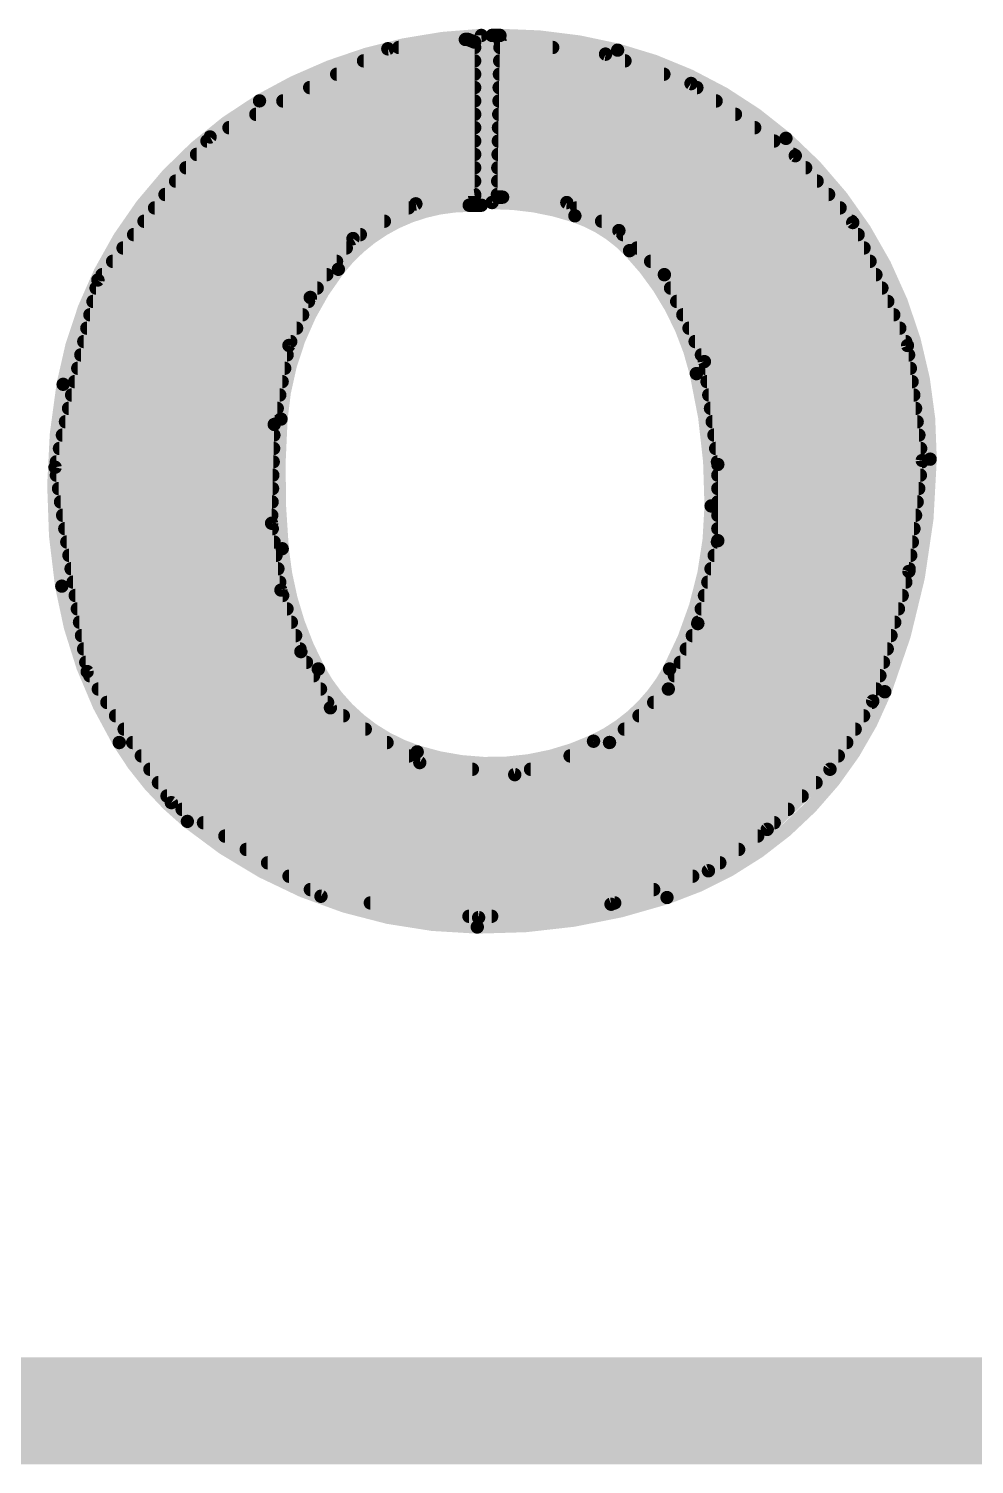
# Model space of a CAD drawing. Header units: inches. Extents: x 2 to 53, y 0 to 38.6.
# Drawn here: x 16.9261 to 16.9969, y 11.3195 to 11.4269 of the extents above; entities that cross this region are included whole.
import ezdxf

# ---------------------------------------------------------------- set-up
doc = ezdxf.new("R2010")
doc.units = ezdxf.units.IN
doc.header["$LTSCALE"] = 0.1
doc.header["$MEASUREMENT"] = 0
doc.layers.add('20', color=7, linetype='Continuous')
doc.layers.add('21', color=7, linetype='Continuous')

msp = doc.modelspace()

# ---------------------------------------------------------------- linework, layer by layer
at = {"layer": '20', "const_width": 0.008}
msp.add_lwpolyline([(14.93919, 11.32346), (18.45634, 11.32346)], dxfattribs=at)
at = {"layer": '21'}
for points, const_width in [([(16.95997, 11.42636, 0.12456), (16.94336, 11.42146)], 0.001), ([(16.95877, 11.42631, 1), (16.95877, 11.42581)], 0.0005), ([(16.95906, 11.42629, 1), (16.95887, 11.42583)], 0.0005), ([(16.9588, 11.42581, 1), (16.95874, 11.42631)], 0.0005), ([(16.95897, 11.42581, 1), (16.95897, 11.42631)], 0.0005), ([(16.96022, 11.42636, 1), (16.95972, 11.42636)], 0.0005), ([(16.95998, 11.42611, 1), (16.95996, 11.42661)], 0.0005), ([(16.96102, 11.42636, 1), (16.96052, 11.42636)], 0.0005), ([(16.96077, 11.42661, 1), (16.96077, 11.42611)], 0.0005), ([(16.97017, 11.42526, 0.062368), (16.96136, 11.42636)], 0.001), ([(16.96136, 11.42661, 1), (16.96136, 11.42611)], 0.0005), ([(16.96136, 11.42611, 1), (16.96136, 11.42661)], 0.0005), ([(16.95294, 11.42561, 1), (16.953, 11.42511)], 0.0005), ([(16.95308, 11.42514, 1), (16.95286, 11.42559)], 0.0005), ([(16.95379, 11.42571, 1), (16.95379, 11.42521)], 0.0005), ([(16.95972, 11.42586, 1), (16.95922, 11.42586)], 0.0005), ([(16.95937, 11.42563, 1), (16.95956, 11.4261)], 0.0005), ([(16.95947, 11.42521, 1), (16.95947, 11.42571)], 0.0005), ([(16.96161, 11.42596, 1), (16.96111, 11.42597)], 0.0005), ([(16.9614, 11.42621, 1), (16.96133, 11.42571)], 0.0005), ([(16.96136, 11.42571, 1), (16.96136, 11.42521)], 0.0005), ([(16.96531, 11.42521, 1), (16.96531, 11.42571)], 0.0005), ([(16.96935, 11.4252, 1), (16.96918, 11.42473)], 0.0005), ([(16.96923, 11.42471, 1), (16.9693, 11.42521)], 0.0005), ([(16.98277, 11.41866, 0.117203), (16.97017, 11.42526)], 0.001), ([(16.97023, 11.4255, 1), (16.97011, 11.42502)], 0.0005), ([(16.97011, 11.42502, 1), (16.97023, 11.4255)], 0.0005), ([(16.95115, 11.42471, 1), (16.95115, 11.42421)], 0.0005), ([(16.95947, 11.42421, 1), (16.95947, 11.42471)], 0.0005), ([(16.96134, 11.42471, 1), (16.96134, 11.42421)], 0.0005), ([(16.97072, 11.42421, 1), (16.97072, 11.42471)], 0.0005), ([(16.94914, 11.42371, 1), (16.94914, 11.42321)], 0.0005), ([(16.95947, 11.42321, 1), (16.95947, 11.42371)], 0.0005), ([(16.96132, 11.42371, 1), (16.96132, 11.42321)], 0.0005), ([(16.97363, 11.42321, 1), (16.97363, 11.42371)], 0.0005), ([(16.94712, 11.42271, 1), (16.94712, 11.42221)], 0.0005), ([(16.95947, 11.42221, 1), (16.95947, 11.42271)], 0.0005), ([(16.9613, 11.42271, 1), (16.9613, 11.42221)], 0.0005), ([(16.97581, 11.42297, 1), (16.97552, 11.42256)], 0.0005), ([(16.97559, 11.42252, 1), (16.97575, 11.423)], 0.0005), ([(16.9761, 11.42221, 1), (16.9761, 11.42271)], 0.0005), ([(16.94336, 11.42146, 0.218252), (16.92867, 11.40026)], 0.001), ([(16.94324, 11.42168, 1), (16.94349, 11.42125)], 0.0005), ([(16.94349, 11.42125, 1), (16.94324, 11.42168)], 0.0005), ([(16.94511, 11.42171, 1), (16.94511, 11.42121)], 0.0005), ([(16.95947, 11.42121, 1), (16.95947, 11.42171)], 0.0005), ([(16.96129, 11.42171, 1), (16.96129, 11.42121)], 0.0005), ([(16.97754, 11.42121, 1), (16.97754, 11.42171)], 0.0005), ([(16.94309, 11.42071, 1), (16.94309, 11.42021)], 0.0005), ([(16.95947, 11.42021, 1), (16.95947, 11.42071)], 0.0005), ([(16.96127, 11.42071, 1), (16.96127, 11.42021)], 0.0005), ([(16.97899, 11.42021, 1), (16.97899, 11.42071)], 0.0005), ([(16.93956, 11.41898, 1), (16.93978, 11.41854)], 0.0005), ([(16.93986, 11.41861, 1), (16.93947, 11.41892)], 0.0005), ([(16.94108, 11.41971, 1), (16.94108, 11.41921)], 0.0005), ([(16.95947, 11.41921, 1), (16.95947, 11.41971)], 0.0005), ([(16.96125, 11.41971, 1), (16.96125, 11.41921)], 0.0005), ([(16.98043, 11.41921, 1), (16.98043, 11.41971)], 0.0005), ([(16.99356, 11.39466, 0.219501), (16.98277, 11.41866)], 0.001), ([(16.98293, 11.41885, 1), (16.9826, 11.41847)], 0.0005), ([(16.9826, 11.41847, 1), (16.98293, 11.41885)], 0.0005), ([(16.93865, 11.41771, 1), (16.93865, 11.41721)], 0.0005), ([(16.93943, 11.41871, 1), (16.93943, 11.41821)], 0.0005), ([(16.95947, 11.41821, 1), (16.95947, 11.41871)], 0.0005), ([(16.95947, 11.41721, 1), (16.95947, 11.41771)], 0.0005), ([(16.96122, 11.41771, 1), (16.96122, 11.41721)], 0.0005), ([(16.96124, 11.41871, 1), (16.96124, 11.41821)], 0.0005), ([(16.98188, 11.41821, 1), (16.98188, 11.41871)], 0.0005), ([(16.98332, 11.41721, 1), (16.98332, 11.41771)], 0.0005), ([(16.93786, 11.41671, 1), (16.93786, 11.41621)], 0.0005), ([(16.95947, 11.41621, 1), (16.95947, 11.41671)], 0.0005), ([(16.9612, 11.41671, 1), (16.9612, 11.41621)], 0.0005), ([(16.98366, 11.41753, 1), (16.98328, 11.4172)], 0.0005), ([(16.98332, 11.41716, 1), (16.98361, 11.41757)], 0.0005), ([(16.98424, 11.41621, 1), (16.98424, 11.41671)], 0.0005), ([(16.93708, 11.41571, 1), (16.93708, 11.41521)], 0.0005), ([(16.95947, 11.41521, 1), (16.95947, 11.41571)], 0.0005), ([(16.96119, 11.41571, 1), (16.96119, 11.41521)], 0.0005), ([(16.9851, 11.41521, 1), (16.9851, 11.41571)], 0.0005), ([(16.93629, 11.41471, 1), (16.93629, 11.41421)], 0.0005), ([(16.9595, 11.41412, 1), (16.95943, 11.41461)], 0.0005), ([(16.95947, 11.41421, 1), (16.95947, 11.41471)], 0.0005), ([(16.96117, 11.41471, 1), (16.96117, 11.41421)], 0.0005), ([(16.96117, 11.41451, 1), (16.96117, 11.41401)], 0.0005), ([(16.96159, 11.41451, 1), (16.96154, 11.41401)], 0.0005), ([(16.96156, 11.41401, 1), (16.96156, 11.41451)], 0.0005), ([(16.98596, 11.41421, 1), (16.98596, 11.41471)], 0.0005), ([(16.93551, 11.41371, 1), (16.93551, 11.41321)], 0.0005), ([(16.95906, 11.41366, 0.231611), (16.94927, 11.40886)], 0.001), ([(16.95452, 11.41321, 1), (16.95452, 11.41371)], 0.0005), ([(16.95503, 11.41401, 1), (16.9551, 11.41351)], 0.0005), ([(16.95519, 11.41354, 1), (16.95494, 11.41398)], 0.0005), ([(16.95906, 11.41391, 1), (16.95906, 11.41341)], 0.0005), ([(16.95906, 11.41341, 1), (16.95906, 11.41391)], 0.0005), ([(16.95922, 11.41436, 1), (16.95972, 11.41436)], 0.0005), ([(16.95972, 11.41366, 1), (16.96022, 11.41366)], 0.0005), ([(16.95997, 11.41341, 1), (16.95997, 11.41391)], 0.0005), ([(16.96697, 11.41286, 0.082763), (16.96077, 11.41386)], 0.001), ([(16.96076, 11.41411, 1), (16.96077, 11.41361)], 0.0005), ([(16.96052, 11.41386, 1), (16.96102, 11.41386)], 0.0005), ([(16.96092, 11.41426, 1), (16.96142, 11.41426)], 0.0005), ([(16.96648, 11.41408, 1), (16.96625, 11.41364)], 0.0005), ([(16.96634, 11.41361, 1), (16.96638, 11.41411)], 0.0005), ([(16.96711, 11.41371, 1), (16.96711, 11.41321)], 0.0005), ([(16.98682, 11.41321, 1), (16.98682, 11.41371)], 0.0005), ([(16.93472, 11.41271, 1), (16.93472, 11.41221)], 0.0005), ([(16.95271, 11.41221, 1), (16.95271, 11.41271)], 0.0005), ([(16.97106, 11.41026, 0.12088), (16.96697, 11.41286)], 0.001), ([(16.96705, 11.4131, 1), (16.96689, 11.41263)], 0.0005), ([(16.96689, 11.41263, 1), (16.96705, 11.4131)], 0.0005), ([(16.96897, 11.41271, 1), (16.96897, 11.41221)], 0.0005), ([(16.98799, 11.41246, 1), (16.98754, 11.41226)], 0.0005), ([(16.98758, 11.4122, 1), (16.98796, 11.41253)], 0.0005), ([(16.98768, 11.41221, 1), (16.98768, 11.41271)], 0.0005), ([(16.93394, 11.41171, 1), (16.93394, 11.41121)], 0.0005), ([(16.95024, 11.41138, 1), (16.95048, 11.41094)], 0.0005), ([(16.95057, 11.41102, 1), (16.95016, 11.41131)], 0.0005), ([(16.95091, 11.41121, 1), (16.95091, 11.41171)], 0.0005), ([(16.97044, 11.41194, 1), (16.97009, 11.41158)], 0.0005), ([(16.97015, 11.41154, 1), (16.97038, 11.41198)], 0.0005), ([(16.97057, 11.41171, 1), (16.97057, 11.41121)], 0.0005), ([(16.98817, 11.41121, 1), (16.98817, 11.41171)], 0.0005), ([(16.93315, 11.41071, 1), (16.93315, 11.41021)], 0.0005), ([(16.94986, 11.41021, 1), (16.94986, 11.41071)], 0.0005), ([(16.97606, 11.40106, 0.134205), (16.97106, 11.41026)], 0.001), ([(16.97125, 11.41043, 1), (16.97088, 11.41009)], 0.0005), ([(16.97088, 11.41009, 1), (16.97125, 11.41043)], 0.0005), ([(16.97161, 11.41071, 1), (16.97161, 11.41021)], 0.0005), ([(16.98861, 11.41021, 1), (16.98861, 11.41071)], 0.0005), ([(16.93237, 11.40971, 1), (16.93237, 11.40921)], 0.0005), ([(16.94927, 11.40886, 0.147834), (16.94497, 11.39766)], 0.001), ([(16.94946, 11.40871, 1), (16.94907, 11.40902)], 0.0005), ([(16.94913, 11.40921, 1), (16.94913, 11.40971)], 0.0005), ([(16.97264, 11.40971, 1), (16.97264, 11.40921)], 0.0005), ([(16.98906, 11.40921, 1), (16.98906, 11.40971)], 0.0005), ([(16.93151, 11.408, 1), (16.93102, 11.40812)], 0.0005), ([(16.93107, 11.40821, 1), (16.93146, 11.40791)], 0.0005), ([(16.93158, 11.40871, 1), (16.93158, 11.40821)], 0.0005), ([(16.9484, 11.40821, 1), (16.9484, 11.40871)], 0.0005), ([(16.94907, 11.40902, 1), (16.94946, 11.40871)], 0.0005), ([(16.97389, 11.40857, 1), (16.97344, 11.40836)], 0.0005), ([(16.97367, 11.40871, 1), (16.97367, 11.40821)], 0.0005), ([(16.97349, 11.40828, 1), (16.97384, 11.40864)], 0.0005), ([(16.9895, 11.40821, 1), (16.9895, 11.40871)], 0.0005), ([(16.93113, 11.40771, 1), (16.93113, 11.40721)], 0.0005), ([(16.9474, 11.40666, 1), (16.94694, 11.40686)], 0.0005), ([(16.94768, 11.40721, 1), (16.94768, 11.40771)], 0.0005), ([(16.97413, 11.40771, 1), (16.97413, 11.40721)], 0.0005), ([(16.98995, 11.40721, 1), (16.98995, 11.40771)], 0.0005), ([(16.9309, 11.40671, 1), (16.9309, 11.40621)], 0.0005), ([(16.94696, 11.40691, 1), (16.94737, 11.40661)], 0.0005), ([(16.94703, 11.40621, 1), (16.94703, 11.40671)], 0.0005), ([(16.97459, 11.40671, 1), (16.97459, 11.40621)], 0.0005), ([(16.99039, 11.40621, 1), (16.99039, 11.40671)], 0.0005), ([(16.93067, 11.40571, 1), (16.93067, 11.40521)], 0.0005), ([(16.94659, 11.40521, 1), (16.94659, 11.40571)], 0.0005), ([(16.97505, 11.40571, 1), (16.97505, 11.40521)], 0.0005), ([(16.99084, 11.40521, 1), (16.99084, 11.40571)], 0.0005), ([(16.93021, 11.40371, 1), (16.93021, 11.40321)], 0.0005), ([(16.93044, 11.40471, 1), (16.93044, 11.40421)], 0.0005), ([(16.9457, 11.40321, 1), (16.9457, 11.40371)], 0.0005), ([(16.94614, 11.40421, 1), (16.94614, 11.40471)], 0.0005), ([(16.97551, 11.40471, 1), (16.97551, 11.40421)], 0.0005), ([(16.97597, 11.40371, 1), (16.97597, 11.40321)], 0.0005), ([(16.99129, 11.40421, 1), (16.99129, 11.40471)], 0.0005), ([(16.99173, 11.40321, 1), (16.99173, 11.40371)], 0.0005), ([(16.92999, 11.40271, 1), (16.92999, 11.40221)], 0.0005), ([(16.94534, 11.40326, 1), (16.94579, 11.40306)], 0.0005), ([(16.94581, 11.40312, 1), (16.94532, 11.40321)], 0.0005), ([(16.94543, 11.40221, 1), (16.94543, 11.40271)], 0.0005), ([(16.97644, 11.40271, 1), (16.97644, 11.40221)], 0.0005), ([(16.99211, 11.40319, 1), (16.99162, 11.40313)], 0.0005), ([(16.99164, 11.40306, 1), (16.99209, 11.40326)], 0.0005), ([(16.99195, 11.40221, 1), (16.99195, 11.40271)], 0.0005), ([(16.92976, 11.40171, 1), (16.92976, 11.40121)], 0.0005), ([(16.94525, 11.40121, 1), (16.94525, 11.40171)], 0.0005), ([(16.97691, 11.40199, 1), (16.97642, 11.40193)], 0.0005), ([(16.97644, 11.40186, 1), (16.97689, 11.40207)], 0.0005), ([(16.97673, 11.40171, 1), (16.97673, 11.40121)], 0.0005), ([(16.99208, 11.40121, 1), (16.99208, 11.40171)], 0.0005), ([(16.92867, 11.40026, 0.085074), (16.92856, 11.38516)], 0.001), ([(16.92891, 11.40022, 1), (16.92842, 11.4003)], 0.0005), ([(16.92953, 11.40071, 1), (16.92953, 11.40021)], 0.0005), ([(16.94506, 11.40021, 1), (16.94506, 11.40071)], 0.0005), ([(16.97717, 11.39116, 0.060208), (16.97606, 11.40106)], 0.001), ([(16.97631, 11.40112, 1), (16.97582, 11.401)], 0.0005), ([(16.97582, 11.401, 1), (16.97631, 11.40112)], 0.0005), ([(16.97686, 11.40071, 1), (16.97686, 11.40021)], 0.0005), ([(16.99221, 11.40021, 1), (16.99221, 11.40071)], 0.0005), ([(16.92842, 11.4003, 1), (16.92891, 11.40022)], 0.0005), ([(16.9293, 11.39971, 1), (16.9293, 11.39921)], 0.0005), ([(16.94488, 11.39921, 1), (16.94488, 11.39971)], 0.0005), ([(16.97699, 11.39971, 1), (16.97699, 11.39921)], 0.0005), ([(16.99234, 11.39921, 1), (16.99234, 11.39971)], 0.0005), ([(16.92907, 11.39871, 1), (16.92907, 11.39821)], 0.0005), ([(16.94469, 11.39821, 1), (16.94469, 11.39871)], 0.0005), ([(16.97712, 11.39871, 1), (16.97712, 11.39821)], 0.0005), ([(16.99247, 11.39821, 1), (16.99247, 11.39871)], 0.0005), ([(16.92884, 11.39771, 1), (16.92884, 11.39721)], 0.0005), ([(16.94472, 11.39725, 1), (16.94422, 11.39727)], 0.0005), ([(16.94422, 11.39731, 1), (16.94471, 11.39721)], 0.0005), ([(16.9445, 11.39721, 1), (16.9445, 11.39771)], 0.0005), ([(16.94497, 11.39766, 0.04159), (16.94506, 11.38796)], 0.001), ([(16.94522, 11.39764, 1), (16.94472, 11.39768)], 0.0005), ([(16.94472, 11.39768, 1), (16.94522, 11.39764)], 0.0005), ([(16.97725, 11.39771, 1), (16.97725, 11.39721)], 0.0005), ([(16.99259, 11.39721, 1), (16.99259, 11.39771)], 0.0005), ([(16.92861, 11.39671, 1), (16.92861, 11.39621)], 0.0005), ([(16.94444, 11.39621, 1), (16.94444, 11.39671)], 0.0005), ([(16.97738, 11.39671, 1), (16.97738, 11.39621)], 0.0005), ([(16.99272, 11.39621, 1), (16.99272, 11.39671)], 0.0005), ([(16.92839, 11.39571, 1), (16.92839, 11.39521)], 0.0005), ([(16.94442, 11.39521, 1), (16.94442, 11.39571)], 0.0005), ([(16.97751, 11.39571, 1), (16.97751, 11.39521)], 0.0005), ([(16.99285, 11.39521, 1), (16.99285, 11.39571)], 0.0005), ([(16.92831, 11.3941, 1), (16.92782, 11.39402)], 0.0005), ([(16.92782, 11.39412, 1), (16.92831, 11.394)], 0.0005), ([(16.92816, 11.39471, 1), (16.92816, 11.39421)], 0.0005), ([(16.94439, 11.39421, 1), (16.94439, 11.39471)], 0.0005), ([(16.97764, 11.39471, 1), (16.97764, 11.39421)], 0.0005), ([(16.97792, 11.39426, 1), (16.97742, 11.39426)], 0.0005), ([(16.97742, 11.39423, 1), (16.97791, 11.39429)], 0.0005), ([(16.99017, 11.37726, 0.092028), (16.99356, 11.39466)], 0.001), ([(16.99321, 11.39453, 1), (16.99272, 11.39459)], 0.0005), ([(16.99272, 11.39453, 1), (16.99321, 11.39459)], 0.0005), ([(16.99295, 11.39421, 1), (16.99295, 11.39471)], 0.0005), ([(16.99381, 11.39466, 1), (16.99331, 11.39466)], 0.0005), ([(16.99331, 11.39466, 1), (16.99381, 11.39466)], 0.0005), ([(16.92816, 11.39371, 1), (16.92816, 11.39321)], 0.0005), ([(16.94436, 11.39321, 1), (16.94436, 11.39371)], 0.0005), ([(16.97767, 11.39371, 1), (16.97767, 11.39321)], 0.0005), ([(16.99283, 11.39321, 1), (16.99283, 11.39371)], 0.0005), ([(16.92832, 11.39271, 1), (16.92832, 11.39221)], 0.0005), ([(16.94434, 11.39221, 1), (16.94434, 11.39271)], 0.0005), ([(16.97767, 11.39271, 1), (16.97767, 11.39221)], 0.0005), ([(16.99271, 11.39221, 1), (16.99271, 11.39271)], 0.0005), ([(16.92847, 11.39171, 1), (16.92847, 11.39121)], 0.0005), ([(16.94431, 11.39121, 1), (16.94431, 11.39171)], 0.0005), ([(16.97406, 11.37896, 0.12041), (16.97717, 11.39116)], 0.001), ([(16.97742, 11.39116, 1), (16.97692, 11.39116)], 0.0005), ([(16.97692, 11.39116, 1), (16.97742, 11.39116)], 0.0005), ([(16.97767, 11.39171, 1), (16.97767, 11.39121)], 0.0005), ([(16.99259, 11.39121, 1), (16.99259, 11.39171)], 0.0005), ([(16.92863, 11.39071, 1), (16.92863, 11.39021)], 0.0005), ([(16.94451, 11.3899, 1), (16.94402, 11.38983)], 0.0005), ([(16.94402, 11.38987, 1), (16.94452, 11.38986)], 0.0005), ([(16.94428, 11.39021, 1), (16.94428, 11.39071)], 0.0005), ([(16.97767, 11.39071, 1), (16.97767, 11.39021)], 0.0005), ([(16.99247, 11.39021, 1), (16.99247, 11.39071)], 0.0005), ([(16.92879, 11.38971, 1), (16.92879, 11.38921)], 0.0005), ([(16.92894, 11.38871, 1), (16.92894, 11.38821)], 0.0005), ([(16.94432, 11.38921, 1), (16.94432, 11.38971)], 0.0005), ([(16.94446, 11.38821, 1), (16.94446, 11.38871)], 0.0005), ([(16.97764, 11.38871, 1), (16.97764, 11.38821)], 0.0005), ([(16.97767, 11.38971, 1), (16.97767, 11.38921)], 0.0005), ([(16.97791, 11.3885, 1), (16.97742, 11.38862)], 0.0005), ([(16.99223, 11.38821, 1), (16.99223, 11.38871)], 0.0005), ([(16.99235, 11.38921, 1), (16.99235, 11.38971)], 0.0005), ([(16.9291, 11.38771, 1), (16.9291, 11.38721)], 0.0005), ([(16.9446, 11.38721, 1), (16.9446, 11.38771)], 0.0005), ([(16.94506, 11.38796, 0.099463), (16.94777, 11.37896)], 0.001), ([(16.94531, 11.38798, 1), (16.94482, 11.38794)], 0.0005), ([(16.94482, 11.38794, 1), (16.94531, 11.38798)], 0.0005), ([(16.9774, 11.38771, 1), (16.9774, 11.38721)], 0.0005), ([(16.97742, 11.38856, 1), (16.97792, 11.38856)], 0.0005), ([(16.99211, 11.38721, 1), (16.99211, 11.38771)], 0.0005), ([(16.92926, 11.38671, 1), (16.92926, 11.38621)], 0.0005), ([(16.94474, 11.38621, 1), (16.94474, 11.38671)], 0.0005), ([(16.97716, 11.38671, 1), (16.97716, 11.38621)], 0.0005), ([(16.99221, 11.38619, 1), (16.99173, 11.38633)], 0.0005), ([(16.99199, 11.38621, 1), (16.99199, 11.38671)], 0.0005), ([(16.92941, 11.38571, 1), (16.92941, 11.38521)], 0.0005), ([(16.94488, 11.38521, 1), (16.94488, 11.38571)], 0.0005), ([(16.97692, 11.38571, 1), (16.97692, 11.38521)], 0.0005), ([(16.99172, 11.38629, 1), (16.99221, 11.38623)], 0.0005), ([(16.99174, 11.38521, 1), (16.99174, 11.38571)], 0.0005), ([(16.92856, 11.38516, 0.094909), (16.93286, 11.37346)], 0.001), ([(16.92881, 11.3852, 1), (16.92832, 11.38512)], 0.0005), ([(16.92832, 11.38512, 1), (16.92881, 11.3852)], 0.0005), ([(16.92957, 11.38471, 1), (16.92957, 11.38421)], 0.0005), ([(16.9452, 11.38494, 1), (16.94473, 11.38479)], 0.0005), ([(16.94472, 11.38483, 1), (16.94521, 11.3849)], 0.0005), ([(16.9451, 11.38421, 1), (16.9451, 11.38471)], 0.0005), ([(16.97667, 11.38471, 1), (16.97667, 11.38421)], 0.0005), ([(16.99147, 11.38421, 1), (16.99147, 11.38471)], 0.0005), ([(16.92973, 11.38371, 1), (16.92973, 11.38321)], 0.0005), ([(16.94542, 11.38321, 1), (16.94542, 11.38371)], 0.0005), ([(16.97643, 11.38371, 1), (16.97643, 11.38321)], 0.0005), ([(16.99119, 11.38321, 1), (16.99119, 11.38371)], 0.0005), ([(16.92989, 11.38271, 1), (16.92989, 11.38221)], 0.0005), ([(16.94575, 11.38221, 1), (16.94575, 11.38271)], 0.0005), ([(16.97592, 11.38242, 1), (16.97641, 11.3823)], 0.0005), ([(16.97619, 11.38271, 1), (16.97619, 11.38221)], 0.0005), ([(16.9764, 11.38226, 1), (16.97594, 11.38247)], 0.0005), ([(16.99091, 11.38221, 1), (16.99091, 11.38271)], 0.0005), ([(16.93004, 11.38171, 1), (16.93004, 11.38121)], 0.0005), ([(16.94607, 11.38121, 1), (16.94607, 11.38171)], 0.0005), ([(16.97576, 11.38171, 1), (16.97576, 11.38121)], 0.0005), ([(16.99063, 11.38121, 1), (16.99063, 11.38171)], 0.0005), ([(16.9302, 11.38071, 1), (16.9302, 11.38021)], 0.0005), ([(16.94669, 11.38038, 1), (16.94624, 11.38014)], 0.0005), ([(16.94623, 11.38018, 1), (16.9467, 11.38034)], 0.0005), ([(16.9464, 11.38021, 1), (16.9464, 11.38071)], 0.0005), ([(16.97531, 11.38071, 1), (16.97531, 11.38021)], 0.0005), ([(16.99035, 11.38021, 1), (16.99035, 11.38071)], 0.0005), ([(16.93036, 11.37971, 1), (16.93036, 11.37921)], 0.0005), ([(16.93068, 11.3789, 1), (16.93026, 11.37863)], 0.0005), ([(16.94688, 11.37921, 1), (16.94688, 11.37971)], 0.0005), ([(16.94799, 11.37908, 1), (16.94754, 11.37884)], 0.0005), ([(16.94777, 11.37896, 0.194154), (16.95517, 11.37276)], 0.001), ([(16.94754, 11.37884, 1), (16.94799, 11.37908)], 0.0005), ([(16.96836, 11.37356, 0.163276), (16.97406, 11.37896)], 0.001), ([(16.97384, 11.37908, 1), (16.97429, 11.37884)], 0.0005), ([(16.97429, 11.37884, 1), (16.97384, 11.37908)], 0.0005), ([(16.97486, 11.37971, 1), (16.97486, 11.37921)], 0.0005), ([(16.99007, 11.37921, 1), (16.99007, 11.37971)], 0.0005), ([(16.93022, 11.37872, 1), (16.93071, 11.3788)], 0.0005), ([(16.93066, 11.37871, 1), (16.93066, 11.37821)], 0.0005), ([(16.94741, 11.37821, 1), (16.94741, 11.37871)], 0.0005), ([(16.97442, 11.37871, 1), (16.97442, 11.37821)], 0.0005), ([(16.9898, 11.37821, 1), (16.9898, 11.37871)], 0.0005), ([(16.9313, 11.37771, 1), (16.9313, 11.37721)], 0.0005), ([(16.94793, 11.37721, 1), (16.94793, 11.37771)], 0.0005), ([(16.97386, 11.36186, 0.222362), (16.99017, 11.37726)], 0.001), ([(16.97397, 11.37771, 1), (16.97397, 11.37721)], 0.0005), ([(16.97374, 11.37756, 1), (16.97419, 11.37736)], 0.0005), ([(16.97413, 11.37728, 1), (16.9738, 11.37765)], 0.0005), ([(16.98952, 11.37721, 1), (16.98952, 11.37771)], 0.0005), ([(16.98993, 11.37735, 1), (16.9904, 11.37717)], 0.0005), ([(16.9904, 11.37717, 1), (16.98993, 11.37735)], 0.0005), ([(16.93194, 11.37671, 1), (16.93194, 11.37621)], 0.0005), ([(16.9488, 11.37627, 1), (16.94854, 11.37585)], 0.0005), ([(16.94845, 11.37594, 1), (16.94889, 11.37618)], 0.0005), ([(16.94846, 11.37621, 1), (16.94846, 11.37671)], 0.0005), ([(16.97287, 11.37671, 1), (16.97287, 11.37621)], 0.0005), ([(16.98902, 11.37663, 1), (16.98951, 11.37649)], 0.0005), ([(16.98948, 11.37643, 1), (16.98905, 11.37669)], 0.0005), ([(16.9892, 11.37621, 1), (16.9892, 11.37671)], 0.0005), ([(16.93259, 11.37571, 1), (16.93259, 11.37521)], 0.0005), ([(16.93323, 11.37471, 1), (16.93323, 11.37421)], 0.0005), ([(16.94964, 11.37521, 1), (16.94964, 11.37571)], 0.0005), ([(16.95128, 11.37421, 1), (16.95128, 11.37471)], 0.0005), ([(16.97067, 11.37471, 1), (16.97067, 11.37421)], 0.0005), ([(16.97177, 11.37571, 1), (16.97177, 11.37521)], 0.0005), ([(16.98795, 11.37421, 1), (16.98795, 11.37471)], 0.0005), ([(16.98858, 11.37521, 1), (16.98858, 11.37571)], 0.0005), ([(16.93286, 11.37346, 0.085948), (16.93797, 11.36756)], 0.001), ([(16.93308, 11.37359, 1), (16.93265, 11.37333)], 0.0005), ([(16.93387, 11.37371, 1), (16.93387, 11.37321)], 0.0005), ([(16.95291, 11.37321, 1), (16.95291, 11.37371)], 0.0005), ([(16.95517, 11.37276, 0.18966), (16.96836, 11.37356)], 0.001), ([(16.96826, 11.37379, 1), (16.96847, 11.37333)], 0.0005), ([(16.96847, 11.37333, 1), (16.96826, 11.37379)], 0.0005), ([(16.96956, 11.37371, 1), (16.96956, 11.37321)], 0.0005), ([(16.9694, 11.37365, 1), (16.96973, 11.37328)], 0.0005), ([(16.96964, 11.37322, 1), (16.96948, 11.3737)], 0.0005), ([(16.98732, 11.37321, 1), (16.98732, 11.37371)], 0.0005), ([(16.93265, 11.37333, 1), (16.93308, 11.37359)], 0.0005), ([(16.93452, 11.37271, 1), (16.93452, 11.37221)], 0.0005), ([(16.95455, 11.37221, 1), (16.95455, 11.37271)], 0.0005), ([(16.95524, 11.373, 1), (16.95509, 11.37252)], 0.0005), ([(16.95509, 11.37252, 1), (16.95524, 11.373)], 0.0005), ([(16.96661, 11.37271, 1), (16.96661, 11.37221)], 0.0005), ([(16.98669, 11.37221, 1), (16.98669, 11.37271)], 0.0005), ([(16.93516, 11.37171, 1), (16.93516, 11.37121)], 0.0005), ([(16.9554, 11.37221, 1), (16.95533, 11.37171)], 0.0005), ([(16.95523, 11.37175, 1), (16.95549, 11.37217)], 0.0005), ([(16.9593, 11.37121, 1), (16.9593, 11.37171)], 0.0005), ([(16.96365, 11.37171, 1), (16.96365, 11.37121)], 0.0005), ([(16.98585, 11.37159, 1), (16.98628, 11.37133)], 0.0005), ([(16.98624, 11.37128, 1), (16.98589, 11.37164)], 0.0005), ([(16.98606, 11.37121, 1), (16.98606, 11.37171)], 0.0005), ([(16.9358, 11.37071, 1), (16.9358, 11.37021)], 0.0005), ([(16.96239, 11.3713, 1), (16.96255, 11.37082)], 0.0005), ([(16.96243, 11.37081, 1), (16.9625, 11.37131)], 0.0005), ([(16.98502, 11.37021, 1), (16.98502, 11.37071)], 0.0005), ([(16.93644, 11.36971, 1), (16.93644, 11.36921)], 0.0005), ([(16.98398, 11.36921, 1), (16.98398, 11.36971)], 0.0005), ([(16.9369, 11.36917, 1), (16.93663, 11.36875)], 0.0005), ([(16.93656, 11.36883, 1), (16.93698, 11.3691)], 0.0005), ([(16.93757, 11.36871, 1), (16.93757, 11.36821)], 0.0005), ([(16.98293, 11.36821, 1), (16.98293, 11.36871)], 0.0005), ([(16.93797, 11.36756, 0.170339), (16.95967, 11.35966)], 0.001), ([(16.93812, 11.36775, 1), (16.93781, 11.36737)], 0.0005), ([(16.93781, 11.36737, 1), (16.93812, 11.36775)], 0.0005), ([(16.93917, 11.36771, 1), (16.93917, 11.36721)], 0.0005), ([(16.98151, 11.36676, 1), (16.98122, 11.36717)], 0.0005), ([(16.98189, 11.36721, 1), (16.98189, 11.36771)], 0.0005), ([(16.94077, 11.36671, 1), (16.94077, 11.36621)], 0.0005), ([(16.98065, 11.36621, 1), (16.98065, 11.36671)], 0.0005), ([(16.98119, 11.36714, 1), (16.98154, 11.36678)], 0.0005), ([(16.94237, 11.36571, 1), (16.94237, 11.36521)], 0.0005), ([(16.97923, 11.36521, 1), (16.97923, 11.36571)], 0.0005), ([(16.94397, 11.36471, 1), (16.94397, 11.36421)], 0.0005), ([(16.97682, 11.36407, 1), (16.97711, 11.36366)], 0.0005), ([(16.97705, 11.36363, 1), (16.97689, 11.3641)], 0.0005), ([(16.97782, 11.36421, 1), (16.97782, 11.36471)], 0.0005), ([(16.94557, 11.36371, 1), (16.94557, 11.36321)], 0.0005), ([(16.97579, 11.36321, 1), (16.97579, 11.36371)], 0.0005), ([(16.94717, 11.36271, 1), (16.94717, 11.36221)], 0.0005), ([(16.948, 11.36221, 1), (16.94793, 11.36171)], 0.0005), ([(16.94783, 11.36175, 1), (16.9481, 11.36217)], 0.0005), ([(16.95967, 11.35966, 0.082963), (16.97386, 11.36186)], 0.001), ([(16.97287, 11.36221, 1), (16.97287, 11.36271)], 0.0005), ([(16.97379, 11.3621, 1), (16.97394, 11.36163)], 0.0005), ([(16.97394, 11.36163, 1), (16.97379, 11.3621)], 0.0005), ([(16.95166, 11.36171, 1), (16.95166, 11.36121)], 0.0005), ([(16.96959, 11.3616, 1), (16.96975, 11.36113)], 0.0005), ([(16.96969, 11.36111, 1), (16.96964, 11.36161)], 0.0005), ([(16.96995, 11.36121, 1), (16.96995, 11.36171)], 0.0005), ([(16.95904, 11.36071, 1), (16.95904, 11.36021)], 0.0005), ([(16.95967, 11.35991, 1), (16.95966, 11.35941)], 0.0005), ([(16.95974, 11.36061, 1), (16.95979, 11.36011)], 0.0005), ([(16.95966, 11.35941, 1), (16.95967, 11.35991)], 0.0005), ([(16.95973, 11.36012, 1), (16.9598, 11.36061)], 0.0005), ([(16.96074, 11.36021, 1), (16.96074, 11.36071)], 0.0005)]:
    msp.add_lwpolyline(points, format="xyb", dxfattribs=dict(at, const_width=const_width))
at = {"layer": '21', "const_width": 0.001}
for points in [[(16.95297, 11.42536), (16.95877, 11.42606)], [(16.95877, 11.42606), (16.95897, 11.42606)], [(16.95897, 11.42606), (16.95947, 11.42586)], [(16.95997, 11.42636), (16.95997, 11.41366)], [(16.96077, 11.41386), (16.96077, 11.42636)], [(16.96077, 11.42636), (16.96136, 11.42636)], [(16.93967, 11.41876), (16.95297, 11.42536)], [(16.95379, 11.42546), (16.95947, 11.42546)], [(16.95947, 11.42586), (16.95947, 11.41436)], [(16.96117, 11.41426), (16.96136, 11.42596)], [(16.96136, 11.42596), (16.96927, 11.42496)], [(16.96136, 11.42546), (16.96531, 11.42546)], [(16.96927, 11.42496), (16.97567, 11.42276)], [(16.95115, 11.42446), (16.95947, 11.42446)], [(16.96134, 11.42446), (16.97072, 11.42446)], [(16.94914, 11.42346), (16.95947, 11.42346)], [(16.96132, 11.42346), (16.97363, 11.42346)], [(16.94712, 11.42246), (16.95947, 11.42246)], [(16.9613, 11.42246), (16.9761, 11.42246)], [(16.97567, 11.42276), (16.98347, 11.41736)], [(16.94511, 11.42146), (16.95947, 11.42146)], [(16.96129, 11.42146), (16.97754, 11.42146)], [(16.94309, 11.42046), (16.95947, 11.42046)], [(16.96127, 11.42046), (16.97899, 11.42046)], [(16.93127, 11.40806), (16.93967, 11.41876)], [(16.94108, 11.41946), (16.95947, 11.41946)], [(16.96125, 11.41946), (16.98043, 11.41946)], [(16.93865, 11.41746), (16.95947, 11.41746)], [(16.93943, 11.41846), (16.95947, 11.41846)], [(16.96122, 11.41746), (16.98332, 11.41746)], [(16.96124, 11.41846), (16.98188, 11.41846)], [(16.93786, 11.41646), (16.95947, 11.41646)], [(16.9612, 11.41646), (16.98424, 11.41646)], [(16.98347, 11.41736), (16.98777, 11.41236)], [(16.93708, 11.41546), (16.95947, 11.41546)], [(16.96119, 11.41546), (16.9851, 11.41546)], [(16.93629, 11.41446), (16.95947, 11.41446)], [(16.95947, 11.41436), (16.95506, 11.41376)], [(16.96117, 11.41446), (16.98596, 11.41446)], [(16.96156, 11.41426), (16.96117, 11.41426)], [(16.96636, 11.41386), (16.96156, 11.41426)], [(16.93551, 11.41346), (16.95452, 11.41346)], [(16.95506, 11.41376), (16.95036, 11.41116)], [(16.95997, 11.41366), (16.95906, 11.41366)], [(16.97027, 11.41176), (16.96636, 11.41386)], [(16.96711, 11.41346), (16.98682, 11.41346)], [(16.93472, 11.41246), (16.95271, 11.41246)], [(16.96897, 11.41246), (16.98768, 11.41246)], [(16.98777, 11.41236), (16.99186, 11.40316)], [(16.93394, 11.41146), (16.95091, 11.41146)], [(16.95036, 11.41116), (16.94717, 11.40676)], [(16.97367, 11.40846), (16.97027, 11.41176)], [(16.97057, 11.41146), (16.98817, 11.41146)], [(16.93315, 11.41046), (16.94986, 11.41046)], [(16.97161, 11.41046), (16.98861, 11.41046)], [(16.93237, 11.40946), (16.94913, 11.40946)], [(16.97264, 11.40946), (16.98906, 11.40946)], [(16.92806, 11.39406), (16.93127, 11.40806)], [(16.93158, 11.40846), (16.9484, 11.40846)], [(16.97667, 11.40196), (16.97367, 11.40846)], [(16.97367, 11.40846), (16.9895, 11.40846)], [(16.93113, 11.40746), (16.94768, 11.40746)], [(16.94717, 11.40676), (16.94556, 11.40316)], [(16.97413, 11.40746), (16.98995, 11.40746)], [(16.9309, 11.40646), (16.94703, 11.40646)], [(16.97459, 11.40646), (16.99039, 11.40646)], [(16.93067, 11.40546), (16.94659, 11.40546)], [(16.97505, 11.40546), (16.99084, 11.40546)], [(16.93021, 11.40346), (16.9457, 11.40346)], [(16.93044, 11.40446), (16.94614, 11.40446)], [(16.97551, 11.40446), (16.99129, 11.40446)], [(16.97597, 11.40346), (16.99173, 11.40346)], [(16.92999, 11.40246), (16.94543, 11.40246)], [(16.94556, 11.40316), (16.94447, 11.39726)], [(16.97644, 11.40246), (16.99195, 11.40246)], [(16.99186, 11.40316), (16.99297, 11.39456)], [(16.92976, 11.40146), (16.94525, 11.40146)], [(16.97767, 11.39426), (16.97667, 11.40196)], [(16.97673, 11.40146), (16.99208, 11.40146)], [(16.92953, 11.40046), (16.94506, 11.40046)], [(16.97686, 11.40046), (16.99221, 11.40046)], [(16.9293, 11.39946), (16.94488, 11.39946)], [(16.97699, 11.39946), (16.99234, 11.39946)], [(16.92907, 11.39846), (16.94469, 11.39846)], [(16.97712, 11.39846), (16.99247, 11.39846)], [(16.92884, 11.39746), (16.9445, 11.39746)], [(16.94447, 11.39726), (16.94427, 11.38986)], [(16.97725, 11.39746), (16.99259, 11.39746)], [(16.92861, 11.39646), (16.94444, 11.39646)], [(16.97738, 11.39646), (16.99272, 11.39646)], [(16.92839, 11.39546), (16.94442, 11.39546)], [(16.97751, 11.39546), (16.99285, 11.39546)], [(16.93047, 11.37876), (16.92806, 11.39406)], [(16.92816, 11.39446), (16.94439, 11.39446)], [(16.97764, 11.39446), (16.99295, 11.39446)], [(16.97767, 11.38856), (16.97767, 11.39426)], [(16.99297, 11.39456), (16.99197, 11.38626)], [(16.92816, 11.39346), (16.94436, 11.39346)], [(16.97767, 11.39346), (16.99283, 11.39346)], [(16.92832, 11.39246), (16.94434, 11.39246)], [(16.97767, 11.39246), (16.99271, 11.39246)], [(16.92847, 11.39146), (16.94431, 11.39146)], [(16.97767, 11.39146), (16.99259, 11.39146)], [(16.92863, 11.39046), (16.94428, 11.39046)], [(16.94427, 11.38986), (16.94497, 11.38486)], [(16.97767, 11.39046), (16.99247, 11.39046)], [(16.92879, 11.38946), (16.94432, 11.38946)], [(16.92894, 11.38846), (16.94446, 11.38846)], [(16.97617, 11.38236), (16.97767, 11.38856)], [(16.97764, 11.38846), (16.99223, 11.38846)], [(16.97767, 11.38946), (16.99235, 11.38946)], [(16.9291, 11.38746), (16.9446, 11.38746)], [(16.9774, 11.38746), (16.99211, 11.38746)], [(16.92926, 11.38646), (16.94474, 11.38646)], [(16.97716, 11.38646), (16.99199, 11.38646)], [(16.99197, 11.38626), (16.98927, 11.37656)], [(16.92941, 11.38546), (16.94488, 11.38546)], [(16.97692, 11.38546), (16.99174, 11.38546)], [(16.92957, 11.38446), (16.9451, 11.38446)], [(16.94497, 11.38486), (16.94647, 11.38026)], [(16.97667, 11.38446), (16.99147, 11.38446)], [(16.92973, 11.38346), (16.94542, 11.38346)], [(16.97643, 11.38346), (16.99119, 11.38346)], [(16.92989, 11.38246), (16.94575, 11.38246)], [(16.97397, 11.37746), (16.97617, 11.38236)], [(16.97619, 11.38246), (16.99091, 11.38246)], [(16.93004, 11.38146), (16.94607, 11.38146)], [(16.97576, 11.38146), (16.99063, 11.38146)], [(16.9302, 11.38046), (16.9464, 11.38046)], [(16.94647, 11.38026), (16.94867, 11.37606)], [(16.97531, 11.38046), (16.99035, 11.38046)], [(16.93036, 11.37946), (16.94688, 11.37946)], [(16.93677, 11.36896), (16.93047, 11.37876)], [(16.97486, 11.37946), (16.99007, 11.37946)], [(16.93066, 11.37846), (16.94741, 11.37846)], [(16.97442, 11.37846), (16.9898, 11.37846)], [(16.9313, 11.37746), (16.94793, 11.37746)], [(16.96956, 11.37346), (16.97397, 11.37746)], [(16.97397, 11.37746), (16.98952, 11.37746)], [(16.93194, 11.37646), (16.94846, 11.37646)], [(16.94867, 11.37606), (16.95536, 11.37196)], [(16.97287, 11.37646), (16.9892, 11.37646)], [(16.98927, 11.37656), (16.98606, 11.37146)], [(16.93259, 11.37546), (16.94964, 11.37546)], [(16.93323, 11.37446), (16.95128, 11.37446)], [(16.97067, 11.37446), (16.98795, 11.37446)], [(16.97177, 11.37546), (16.98858, 11.37546)], [(16.93387, 11.37346), (16.95291, 11.37346)], [(16.96247, 11.37106), (16.96956, 11.37346)], [(16.96956, 11.37346), (16.98732, 11.37346)], [(16.93452, 11.37246), (16.95455, 11.37246)], [(16.96661, 11.37246), (16.98669, 11.37246)], [(16.93516, 11.37146), (16.9593, 11.37146)], [(16.95536, 11.37196), (16.96247, 11.37106)], [(16.96365, 11.37146), (16.98606, 11.37146)], [(16.98606, 11.37146), (16.98136, 11.36696)], [(16.9358, 11.37046), (16.98502, 11.37046)], [(16.93644, 11.36946), (16.98398, 11.36946)], [(16.94797, 11.36196), (16.93677, 11.36896)], [(16.93757, 11.36846), (16.98293, 11.36846)], [(16.93917, 11.36746), (16.98189, 11.36746)], [(16.98136, 11.36696), (16.97697, 11.36386)], [(16.94077, 11.36646), (16.98065, 11.36646)], [(16.94237, 11.36546), (16.97923, 11.36546)], [(16.94397, 11.36446), (16.97782, 11.36446)], [(16.97697, 11.36386), (16.96967, 11.36136)], [(16.94557, 11.36346), (16.97579, 11.36346)], [(16.94717, 11.36246), (16.97287, 11.36246)], [(16.95977, 11.36036), (16.94797, 11.36196)], [(16.95166, 11.36146), (16.96995, 11.36146)], [(16.96967, 11.36136), (16.95977, 11.36036)], [(16.95904, 11.36046), (16.96074, 11.36046)]]:
    msp.add_lwpolyline(points, dxfattribs=at)

doc.saveas('drawing.dxf')
